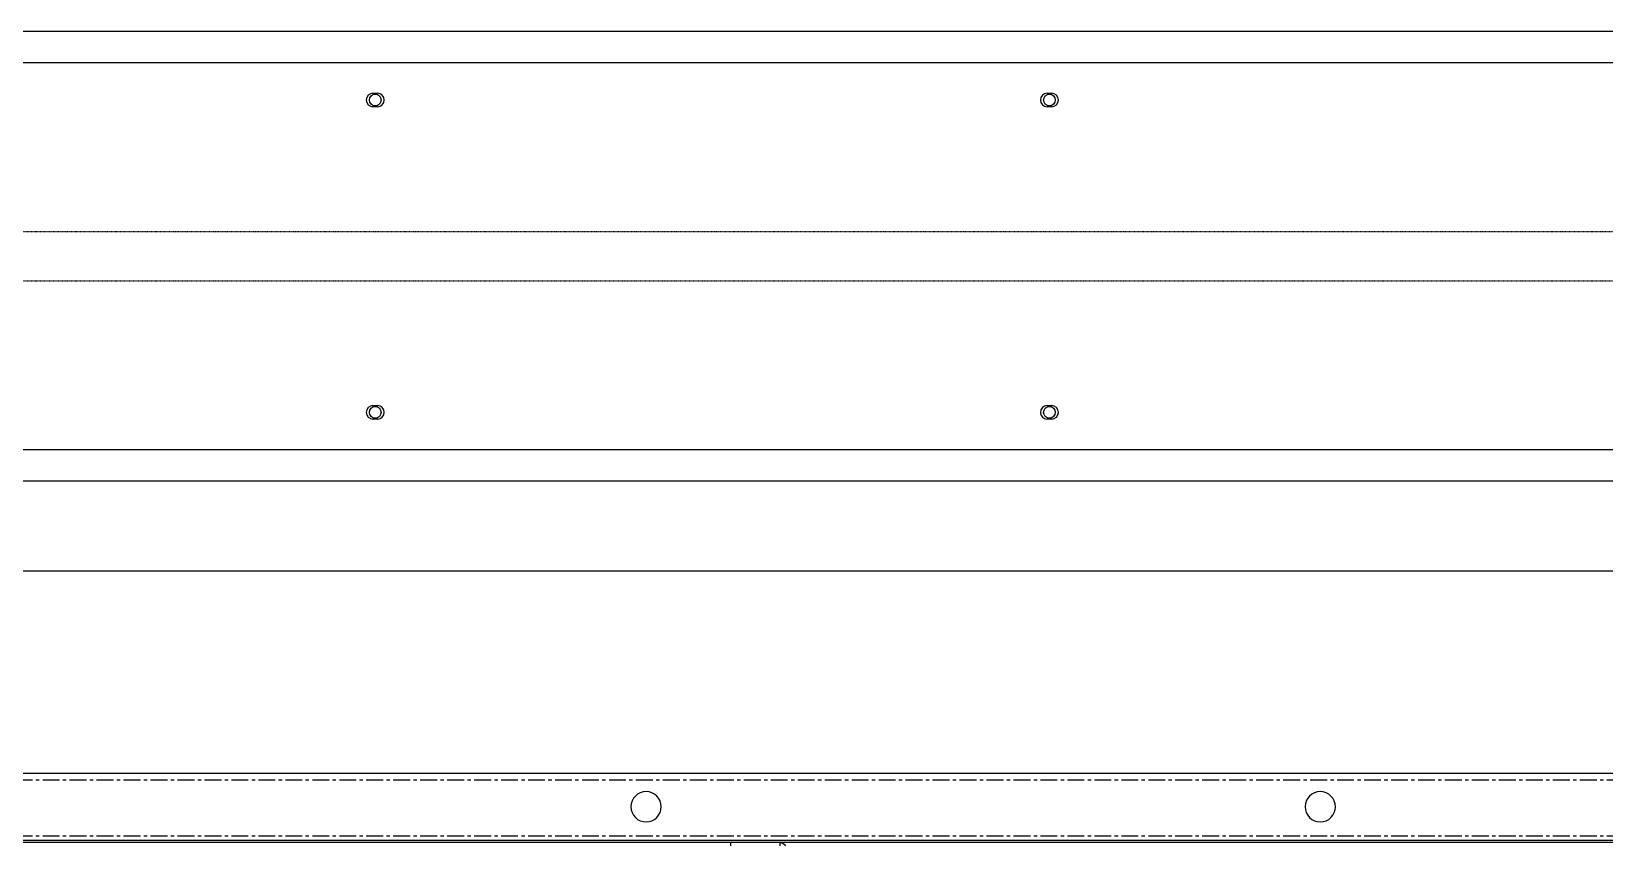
# Model space of a CAD drawing. Header units: millimetres. Extents: x -198529 to 244266, y -64 to 158464.
# Drawn here: x -169082 to -168382, y 98160 to 98523 of the extents above; entities that cross this region are included whole.
import ezdxf

# ---------------------------------------------------------------- set-up
doc = ezdxf.new("R2010")
doc.units = ezdxf.units.MM
doc.linetypes.add('CENTER', pattern=[12, 7.5, -1.5, 1.5, -1.5])
doc.linetypes.add('HIDDEN', pattern=[0.2, 0.1, -0.1])
doc.layers.add('0-DCC', color=30, linetype='Continuous')
doc.layers.add('0-DCC-STRUC', color=180, linetype='Continuous')

# ---------------------------------------------------------------- blocks, each defined once
blk = doc.blocks.new('DCC2850x1800(右)')
at = {"color": 0, "linetype": 'Continuous'}
for p, q in [((65614.5, -72678.48), (62966, -72678.48)), ((62966, -72709.38), (65613, -72709.38)), ((64528.5, -72709.38), (64528.5, -72710.88))]:
    blk.add_line(p, q, dxfattribs=at)
at = {"color": 0, "linetype": 'CENTER'}
for p, q in [((65614.5, -72681.48), (62966, -72681.48)), ((65614.5, -72706.38), (62966, -72706.38)), ((64506.5, -72709.38), (64506.5, -72710.88))]:
    blk.add_line(p, q, dxfattribs=at)
at = {"color": 0, "linetype": 'Continuous'}
for centre in [(64266, -72693.48), (64566, -72693.48)]:
    blk.add_circle(centre, 6.75, dxfattribs=at)
blk.add_arc((64506.5, -72712.38), 3, 90, 150, dxfattribs=at)
blk = doc.blocks.new('DCC2850x2300(右)水平')
at = {"color": 0, "linetype": 'Continuous'}
for p, q in [((55002.77, -142094.53), (52355.77, -142094.53)), ((55002.77, -142108.53), (52355.77, -142108.53)), ((53353.27, -142122.03), (53355.27, -142122.03)), ((53653.27, -142122.03), (53655.27, -142122.03)), ((53355.27, -142128.03), (53353.27, -142128.03)), ((53655.27, -142128.03), (53653.27, -142128.03)), ((53353.27, -142261.03), (53355.27, -142261.03)), ((53355.27, -142267.03), (53353.27, -142267.03)), ((53653.27, -142261.03), (53655.27, -142261.03)), ((53655.27, -142267.03), (53653.27, -142267.03)), ((52355.77, -142280.53), (55002.77, -142280.53)), ((52355.77, -142294.53), (55002.77, -142294.53))]:
    blk.add_line(p, q, dxfattribs=at)
at = {"color": 0, "linetype": 'HIDDEN'}
for p, q in [((52355.77, -142183.53), (55004.27, -142183.53)), ((52355.77, -142205.53), (55004.27, -142205.53))]:
    blk.add_line(p, q, dxfattribs=at)
at = {"color": 0, "linetype": 'Continuous'}
for centre in [(53354.27, -142125.03), (53654.27, -142125.03), (53354.27, -142264.03), (53654.27, -142264.03)]:
    blk.add_circle(centre, 2.6, dxfattribs=at)
for centre, start, end in [((53353.27, -142125.03), 90, 270), ((53355.27, -142125.03), 270, 90), ((53653.27, -142125.03), 90, 270), ((53655.27, -142125.03), 270, 90), ((53353.27, -142264.03), 90, 270), ((53355.27, -142264.03), 270, 90), ((53653.27, -142264.03), 90, 270), ((53655.27, -142264.03), 270, 90)]:
    blk.add_arc(centre, 3, start, end, dxfattribs=at)

msp = doc.modelspace()

# ---------------------------------------------------------------- linework, layer by layer
at = {"layer": '0-DCC-STRUC'}
for points in [[(-167070.3, 98123.01), (-169945.54, 98123.01), (-169945.54, 98323.01), (-167070.3, 98323.01)], [(-167070.3, 98163.01), (-169945.54, 98163.01), (-169945.54, 98283.01), (-167070.3, 98283.01)]]:
    msp.add_lwpolyline(points, close=True, dxfattribs=at)

# ---------------------------------------------------------------- block references
at = {"layer": '0-DCC'}
msp.add_blockref('DCC2850x2300(右)水平', (-222283.57, 240617.54), dxfattribs=at)
at = {"layer": '0-DCC', "xscale": -1}
msp.add_blockref('DCC2850x1800(右)', (-104242.77, 170871.49), dxfattribs=at)

doc.saveas('drawing.dxf')
